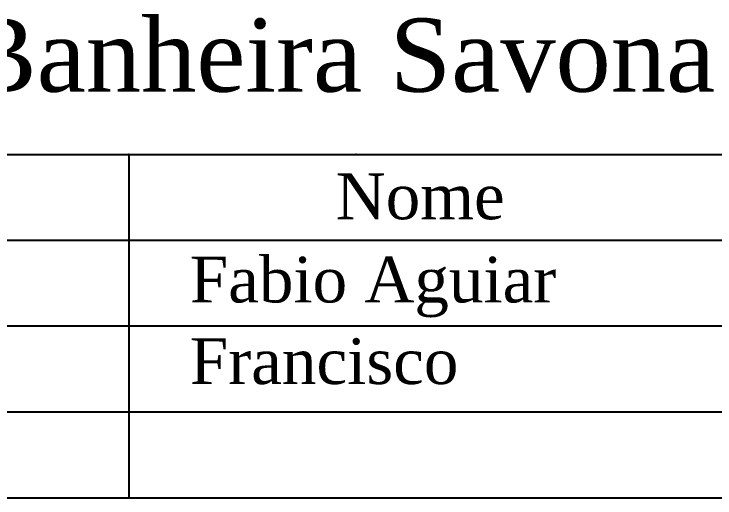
# Model space of a CAD drawing. Extents: x -15779 to -11579, y -7432 to -1492.
# Drawn here: x -14824 to -14058, y -7332 to -6804 of the extents above; entities that cross this region are included whole.
import ezdxf

# ---------------------------------------------------------------- set-up
doc = ezdxf.new("R2010")
doc.units = 0
doc.header["$LTSCALE"] = 40
doc.header["$MEASUREMENT"] = 0
doc.layers.add('FINA', color=7, linetype='CONTINUOUS')
doc.styles.add('FA', font='TIMES.TTF')

msp = doc.modelspace()

# ---------------------------------------------------------------- linework, layer by layer
at = {"layer": 'FINA'}
for p, q in [((-15422.537, -6957.424), (-11678.537, -6957.424)), ((-14698.47, -6957.424), (-14698.47, -7332.424)), ((-12742.27, -7051.174), (-15422.537, -7051.174)), ((-12742.27, -7144.924), (-15422.537, -7144.924)), ((-13394.337, -7238.674), (-15422.537, -7238.674)), ((-15422.537, -7332.424), (-11678.537, -7332.424))]:
    msp.add_line(p, q, dxfattribs=at)
for p in [(-14698.47, -6957.424), (-14450.537, -6957.424)]:
    msp.add_point(p, dxfattribs=at)

# ---------------------------------------------------------------- texts
at = {"layer": 'FINA', "style": 'FA'}
for s, height, p in [('Banheira Savona', 80, (-14879.854, -6888.788)), ('Nome', 50, (-14472.357, -7028.066)), ('Fabio Aguiar', 50, (-14631.963, -7118.918)), ('Francisco', 50, (-14631.963, -7208.018))]:
    msp.add_text(s, height=height, dxfattribs=at).set_placement(p)

doc.saveas('drawing.dxf')
